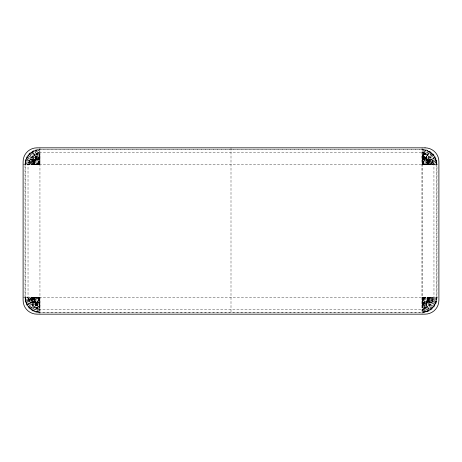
<?xml version="1.0" encoding="UTF-8"?>
<svg xmlns="http://www.w3.org/2000/svg" width="462" height="462" viewBox="0 0 462 462"><rect width="100%" height="100%" fill="white"/><g stroke="black" fill="none" stroke-linecap="round" stroke-linejoin="round"><path stroke-width="0.35" stroke-dasharray="2.31 1.73" d="M422.049 301.322L425.976 297.413L423.186 297.372L422.332 298.227L429.504 310.331L425.906 311.821L422.049 312.127C429.995 312.248 436.844 305.318 436.954 297.418C437 304.764 431.138 311.272 423.954 311.919L422.049 310.614L422.054 151.374C429.106 151.282 435.366 157.525 435.244 164.588L434.113 164.588C434.216 158.223 428.511 152.241 422.049 152.668L39.934 152.668L37.347 154.031L39.651 163.773L32.479 151.669L36.076 150.179L39.934 149.873C31.942 149.445 24.971 156.687 25.023 164.582L25.04 297.418L27.87 297.413C27.778 303.297 32.946 309.575 39.039 309.078L39.934 307.149L37.826 308.46C33.813 307.605 29.545 304.325 29.377 299.994L31.589 297.413L39.131 297.707L39.934 298.51L39.42 302.298L38.808 302.916L37.347 307.969L39.934 309.332L422.049 309.344C428.511 309.748 434.216 303.782 434.113 297.413L436.954 297.418L436.977 164.593C436.994 156.612 430.041 149.619 422.049 149.671L39.934 149.671C32.259 148.816 25.127 155.423 25.179 163.092L25.179 298.908C25.139 306.231 31.612 312.543 38.9 312.491L423.1 312.491C430.388 312.543 436.861 306.231 436.821 298.908L436.821 163.092C436.861 155.769 430.388 149.457 423.1 149.509L38.9 149.509M39.934 310.614L35.424 309.817L31.451 307.525L28.505 304.013L26.935 299.705L25.306 297.418C25.191 304.545 30.942 311.105 38.028 311.919L39.934 310.614L39.934 297.418L36.007 297.413L39.934 301.322M431.52 159.54L432.611 160.741L432.605 162.006L430.393 164.588L423.192 164.628L422.049 163.49L422.563 159.702L423.175 159.084L424.636 154.031L422.049 152.524L424.139 152.703L424.156 153.54L422.049 156.248L424.636 154.031C428.43 155.203 431.433 158.212 432.605 162.006L434.113 164.588L430.393 164.588L432.825 162.156C432.299 157.79 428.343 154.395 424.156 153.54L422.049 154.851L422.944 152.922L424.139 152.703L423.966 149.994L425.906 150.179L429.504 151.669L422.332 163.773L423.175 159.084L426.045 160.626L427.587 163.496L426.455 164.628L422.851 164.293L431.52 159.54L431.779 158.968C440.812 156.699 425.271 148.908 422.049 149.873L425.906 150.179L422.049 164.582L436.446 160.724C435.106 157.917 433.76 154.418 430.954 152.974C429.14 157.132 425.877 160.845 422.614 164.056L427.096 155.117L427.668 154.851L424.624 154.169L422.049 156.751L424.636 154.031M433.98 164.593C438.455 166.586 437.41 160.88 433.928 162.491L433.968 297.43L432.605 299.994C431.433 303.788 428.43 306.797 424.636 307.969L422.049 309.476L424.139 309.297L424.156 308.46L422.049 305.752L424.636 307.969L422.332 298.227L422.049 298.51L422.563 302.298L423.175 302.916L426.045 301.374L427.587 298.504L426.455 297.372L422.851 297.707L431.52 302.46L431.779 303.032L434.961 304.874L422.049 297.418L425.906 311.821L422.049 312.329L39.934 312.329C31.953 312.376 24.977 305.399 25.023 297.418C25.139 305.318 31.988 312.248 39.934 312.127L36.076 311.821L32.479 310.331L39.651 298.227L38.808 302.916L35.938 301.374L34.945 300.034L34.396 298.504L35.528 297.372M39.934 149.954L38.028 150.081L37.641 151.588L37.838 152.703L39.934 152.674L35.811 153.251L33.905 154.141L30.694 156.832L28.598 160.458L27.87 164.588L30.203 158.968L31.324 157.363L34.315 154.851L34.887 155.117L39.368 164.056L35.938 160.626L31.451 154.475L30.977 152.91L27.021 157.126L30.203 158.968L30.463 159.54L39.131 164.293L35.528 164.628L34.396 163.496L34.945 161.966L35.938 160.626L38.808 159.084L39.42 159.702L39.934 163.49L38.791 164.628L25.023 164.582L25.722 160.776L27.021 157.126L39.934 164.582L39.934 151.386L38.017 149.994L32.479 151.669L39.934 164.582L25.531 160.724L27.194 157.224L29.395 154.042L34.303 150.987L35.424 152.183L39.651 163.773M25.219 164.582C24.307 161.839 27.246 162.347 28.881 162.485L29.377 162.006C30.55 158.212 33.553 155.203 37.347 154.031L39.934 156.248L37.826 153.54L37.838 152.703L39.934 152.668M436.763 297.418C436.85 301.871 434.702 306.346 431.006 309.09C429.152 304.92 425.906 301.172 422.614 297.944L427.096 306.883L427.668 307.149C430.457 305.509 432.455 302.679 433.102 299.515L431.808 297.413L426.455 297.372M26.738 164.588C26.617 157.53 32.877 151.265 39.934 151.386M27.87 164.588L28.055 162.491L30.174 164.588L28.269 163.704M32.577 310.158L29.395 307.958L29.822 305.896L35.938 301.374C33.934 301.068 31.555 312.023 29.395 307.958C28.297 305.469 23.62 302.061 26.935 299.705L26.738 297.413M429.406 151.842L432.588 154.042L432.155 156.104L426.045 160.626L429.637 156.999L429.273 155.977M25.023 297.418L25.346 299.336L28.055 299.509C27.963 293.861 27.824 299.463 29.377 299.994C30.55 303.788 33.553 306.797 37.347 307.969L39.934 305.752L37.826 308.46L38.017 312.006L36.076 311.821L39.934 297.418L25.531 301.276M26.34 303.049L28.598 301.542L28.881 299.515L30.174 297.413L31.589 297.413L29.158 299.844L29.372 301.259L30.463 302.46L30.203 303.032L27.021 304.874L39.934 297.418L32.479 310.331C37.589 313.057 36.793 299.93 39.651 298.227M433.714 163.704L431.808 164.588L433.102 162.485L433.385 160.458L435.643 158.951L434.961 157.126L422.049 164.582L429.504 151.669C424.393 148.943 425.19 162.07 422.332 163.773M30.463 159.54L29.372 160.741L29.158 162.156L31.589 164.588L28.881 162.485L28.598 160.458L26.34 158.951M431.52 302.46L432.611 301.259L432.825 299.844L430.393 297.413L433.102 299.515C434.777 299.659 437.578 300.144 436.954 297.418M25.023 164.582L25.531 160.724M25.427 162.676C26.149 156.93 30.55 151.911 36.151 150.45L37.641 151.588M422.049 310.614C427.263 311.088 430.52 306.693 434.719 304.729L436.55 299.324M425.976 297.413L422.049 297.413L429.504 310.331C426.842 310.522 422.857 314.778 424.139 309.297L422.049 307.149L422.944 309.078L424.139 309.297M429.406 310.158L432.588 307.958L432.155 305.896L434.447 301.929L435.244 297.413L433.968 297.43L433.928 299.509L431.808 297.413L433.714 298.296M28.598 160.458L29.372 160.741L29.377 162.006L32.092 164.588L29.516 162.012L29.851 160.92L34.945 161.966C33.004 159.685 31.503 156.26 28.263 155.625M435.643 303.049L434.447 301.929L432.611 301.259L432.605 299.994L429.891 297.413L432.467 299.988L432.132 301.08L427.038 300.034C428.979 302.315 430.48 305.74 433.72 306.375M31.324 157.363L32.346 156.999L32.71 155.977M429.273 306.023L429.637 305.001L430.659 304.637M36.151 150.45L35.424 152.183L32.623 151.911M37.347 307.969L39.934 305.249L37.358 307.831L34.315 307.149L34.887 306.883L39.368 297.944M34.887 306.883L37.774 302.598M424.208 159.402L427.096 155.117M25.306 164.582L26.935 162.295L25.722 160.776M436.677 297.418L435.042 299.705L436.261 301.224M31.716 304.308L34.945 300.034L39.131 297.707L38.791 297.372L36.007 297.413M433.385 160.458L427.038 161.966L430.266 157.692M436.446 160.724L435.042 162.295L436.677 164.582C436.752 158.131 432.086 152.05 425.831 150.45L424.341 151.588M422.332 298.227L426.559 309.817L429.36 310.089L433.656 306.323M39.039 309.078L39.934 309.476L37.838 309.297L39.934 307.149M424.139 152.703L422.049 154.851M39.934 301.773L39.42 302.298L39.934 301.784M422.049 160.227L422.563 159.702L422.049 160.216M32.71 306.023L32.346 305.001L35.938 301.374M30.203 303.032L34.945 300.034L29.851 301.08L29.516 299.988L32.092 297.413C23.92 303.026 37.376 298.752 39.131 297.707L35.014 297.886L34.714 299.538L28.598 301.542M29.395 307.958L39.934 297.418M36.094 307.975L37.503 308.183L39.934 305.752M422.049 156.248L424.48 153.817L425.889 154.025M422.049 164.582L432.588 154.042M432.467 162.012L429.891 164.588C438.063 158.974 424.607 163.248 422.851 164.293L426.969 164.114L427.269 162.462L432.132 160.92L432.467 162.012L427.587 163.496M431.808 164.588L433.928 162.491L433.102 162.485L430.393 164.588M39.934 163.49L38.796 164.628L36.007 164.588L39.934 160.678M36.007 164.588L39.934 161.065M39.934 162.433L37.774 164.588L36.406 164.588M422.049 298.51L423.186 297.372M422.049 299.567L424.208 297.413M422.049 300.935L425.577 297.413M28.269 298.296L30.174 297.413L28.055 299.509L28.881 299.515L31.589 297.413M33.039 305.63L37.278 302.362M424.705 159.638L428.944 156.37M28.263 306.375L29.822 305.896L27.264 304.729M433.72 155.625L432.155 156.104L434.719 157.271M37.641 310.412L36.151 311.55L35.424 309.817L32.623 310.089M27.264 157.271L29.822 156.104L29.395 154.042L32.577 151.842M422.049 151.386L423.954 150.081L422.049 149.954M427.038 161.966L431.779 158.968M39.039 152.922L39.934 154.851L37.826 153.54L34.315 154.851L37.503 153.817L39.934 156.248M422.049 305.752L424.48 308.183L427.668 307.149L424.156 308.46L422.049 307.149M30.463 302.46L34.945 300.034M26.421 158.986L28.505 157.987M433.477 304.013L435.562 303.014M25.803 160.799L27.535 160.071M434.447 301.929L436.18 301.201M36.267 154.504L37.358 154.169L39.934 156.751L37.347 154.031M29.516 299.988L34.396 298.504M425.716 307.496L424.624 307.831L422.049 305.249L424.636 307.969M422.049 309.326L422.944 309.078M36.094 154.025L37.503 153.817M424.48 308.183L425.889 307.975M424.156 153.54L426.172 153.251M35.811 308.749L37.826 308.46M430.532 154.475L432.392 154.239M29.591 307.761L31.451 307.525M429.36 151.911L426.559 152.183L425.831 150.45M428.644 153.153L430.954 152.974M31.029 309.026L33.339 308.847M422.049 312.046L423.954 311.919M422.049 160.678L425.976 164.588L423.186 164.628L422.049 163.49M429.267 159.737C430.994 158.651 430.994 165.667 429.267 164.588L429.267 159.737L427.835 159.731L427.234 159.737L427.234 164.588L428.026 164.588L428.026 159.737L427.234 159.737M427.234 164.588L428.291 164.582L428.291 159.731M33.131 297.418L33.16 302.269C30.827 303.857 30.937 296.338 32.715 297.413L32.715 302.264L34.148 302.269L34.748 302.264L34.748 297.413L33.957 297.413L33.957 302.264M34.148 302.269L34.148 297.418L34.748 297.413M31.82 302.269L32.715 302.264M34.667 159.737L34.748 164.588L33.957 164.588L33.957 159.737L34.667 159.737L34.667 164.588M428.026 302.264L428.026 297.413C426.524 296.286 426.126 303.84 428.574 302.264L428.574 297.413L428.545 302.264M34.748 159.737L32.715 159.737L32.715 164.588C30.937 165.662 30.838 158.166 33.131 159.731L33.16 164.582M31.82 164.582L32.456 164.582L32.456 159.731M429.527 302.269L429.527 297.418C430.705 296.673 431.335 303.748 428.852 302.269L428.823 297.418M39.934 156.468L35.083 156.468L35.083 159.396L39.934 159.396M422.049 156.468L426.9 156.468L426.9 159.396L422.049 159.396M35.083 156.63L39.934 156.624M422.049 156.624L426.9 156.63M35.083 156.757L39.934 156.757M422.049 156.757L426.9 156.757M35.083 157.103L39.934 157.074M422.049 157.074L426.9 157.103M35.083 157.53L39.934 157.53M422.049 157.53L426.9 157.53M35.083 158.501L39.934 158.501M422.049 158.501L426.9 158.501M35.083 158.766L39.934 158.766M422.049 158.766L426.9 158.766M35.083 159.026L39.934 159.026M422.049 159.026L426.9 159.026M35.083 159.246L39.934 159.24M422.049 159.24L426.9 159.246M430.162 159.731L428.852 159.731L428.823 164.582M31.82 159.731L32.715 159.737M430.162 164.582L429.527 164.582L429.527 159.731M23.106 164.582L438.894 164.582M34.748 164.588L33.691 164.582L33.691 159.731M430.162 297.418L429.267 297.413L429.267 302.264L427.234 302.264M23.106 297.418L438.894 297.418M31.82 297.418L32.456 297.418L32.456 302.269M429.267 302.264L430.162 302.269M34.748 302.264L33.408 302.264L33.437 297.413M39.934 302.604L35.083 302.604L35.083 305.532L39.934 305.532M422.049 302.604L426.9 302.604L426.9 305.532L422.049 305.532M35.083 302.76L39.934 302.754M422.049 302.754L426.9 302.76M35.083 302.974L39.934 302.974M422.049 302.974L426.9 302.974M35.083 303.234L39.934 303.234M422.049 303.234L426.9 303.234M35.083 303.499L39.934 303.499M422.049 303.499L426.9 303.499M35.083 303.915L39.934 303.938M422.049 303.915L426.9 303.938M35.083 304.221L39.934 304.192M422.049 304.192L426.9 304.221M35.083 304.47L39.934 304.47M422.049 304.47L426.9 304.47M35.083 304.926L39.934 304.897M422.049 304.897L426.9 304.926M35.083 305.243L39.934 305.243M422.049 305.243L426.9 305.243M35.083 305.37L39.934 305.376M422.049 305.37L426.9 305.376M425.976 164.588L424.208 164.588L422.049 162.433M26.75 297.418L28.032 297.418L28.02 164.582M427.234 297.413L427.835 297.418L427.835 302.269M37.838 309.297L39.934 309.332M29.372 160.741L34.714 162.462L35.014 164.114L39.131 164.293C37.526 163.404 24.446 158.864 31.589 164.588M432.611 301.259L427.269 299.538L426.969 297.886L422.851 297.707C424.457 298.596 437.537 303.136 430.393 297.413M38.028 311.919L39.934 312.046M31.029 152.974L33.339 153.153M428.644 308.847L430.954 309.026M29.591 154.239L31.451 154.475M430.532 307.525L432.392 307.761M35.811 153.251L37.826 153.54M424.156 308.46L426.172 308.749M436.446 301.276L422.049 297.418L432.588 307.958M422.049 152.674L422.944 152.922M29.516 162.012L34.396 163.496M427.587 298.504L432.467 299.988M429.637 156.999L430.659 157.363M31.324 304.637L32.346 305.001M434.447 160.071L436.18 160.799M25.803 301.201L27.535 301.929M433.477 157.987L435.562 158.986M26.421 303.014L28.505 304.013M424.48 153.817L425.716 154.504M36.267 307.496L37.503 308.183M431.779 303.032L427.038 300.034M30.203 158.968L34.945 161.966M430.266 304.308L426.045 301.374L429.637 305.001M31.716 157.692L35.938 160.626L32.346 156.999M424.341 310.412L425.831 311.55L426.559 309.817L427.645 310.932M424.705 302.362L428.944 305.63M33.039 156.37L37.278 159.638M422.049 161.065L425.577 164.588M38.796 297.372L39.934 298.51M37.774 297.413L39.934 299.567M36.406 297.413L39.934 300.935M422.049 301.784L422.563 302.298L422.049 301.773M39.934 154.851L37.838 152.703M39.934 160.216L39.42 159.702L39.934 160.227M29.395 154.042L39.934 164.582L36.076 150.179M424.208 302.598L427.096 306.883M34.887 155.117L37.774 159.402M28.881 162.485L30.174 164.588M435.643 158.951L436.763 164.582M432.611 160.741L433.102 162.485M28.881 299.515L29.372 301.259M25.722 301.224L25.219 297.418M436.261 160.776L436.954 164.582M433.102 299.515L433.385 301.542M430.007 159.731L430.007 164.588M430.007 297.413L430.007 302.269M429.793 159.737L429.793 164.588M429.793 297.413L429.793 302.264M428.291 297.418L428.291 302.269M427.835 159.731L427.835 164.582M427.517 159.731L427.593 164.588M427.593 297.413L427.517 302.269M427.39 159.731L427.315 164.588M427.315 297.413L427.39 302.269M422.049 147.84L422.049 314.16M231 147.84L231 313.461M39.951 147.84L39.951 314.16M34.667 297.413L34.667 302.264M34.592 159.731L34.592 164.582M34.592 297.418L34.592 302.269M34.465 159.731L34.465 164.582M34.465 297.418L34.465 302.269M34.39 159.737L34.39 164.588M34.39 297.413L34.39 302.264M34.148 159.731L34.148 164.582M33.691 297.418L33.691 302.269M33.437 159.737L33.408 164.588M32.19 159.737L32.19 164.588M32.19 297.413L32.19 302.264M31.976 159.731L31.976 164.588M31.976 297.413L31.976 302.269M39.934 157.779L35.083 157.779L39.934 157.808M426.9 157.779L422.049 157.779L426.9 157.808M39.934 158.062L35.083 158.062L39.934 158.085M426.9 158.062L422.049 158.062L426.9 158.085M428.574 164.588L428.574 159.737L428.545 164.588"/><path stroke-width="0.69" d="M425.04 147.84L36.96 147.84A13.86 13.86 0 0 0 23.106 161.7L23.106 300.3A13.86 13.86 0 0 0 36.966 314.16L425.04 314.16A13.86 13.86 0 0 0 438.894 300.3L438.9 161.7A13.86 13.86 0 0 0 425.04 147.84"/></g></svg>
